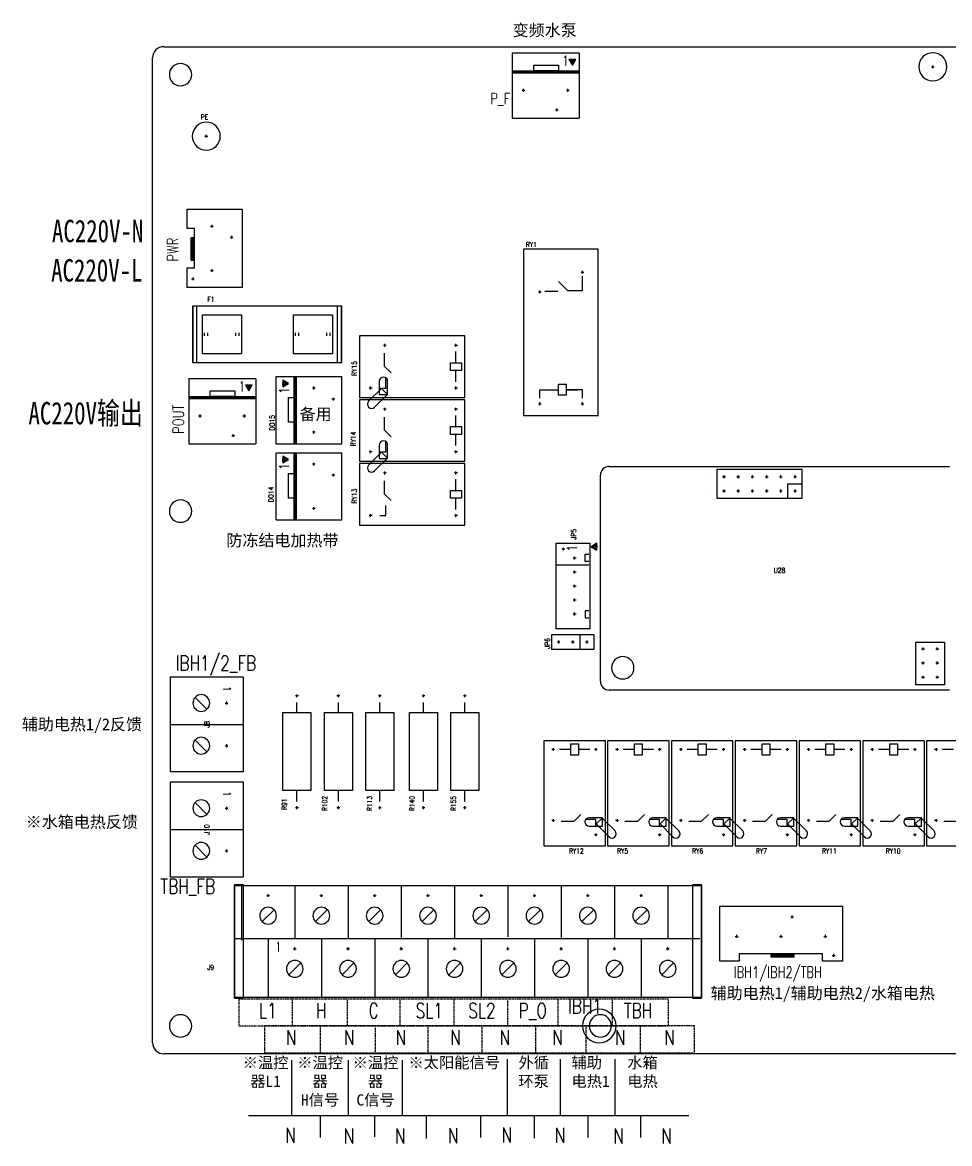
# Model space of a CAD drawing. Extents: x 2314 to 21015, y 153 to 5929.
# Drawn here: x 13371 to 17591, y 380 to 5484 of the extents above; entities that cross this region are included whole.
import ezdxf
from ezdxf.enums import TextEntityAlignment as Align

# ---------------------------------------------------------------- set-up
doc = ezdxf.new("R2010")
doc.units = 0
doc.header["$MEASUREMENT"] = 0
doc.linetypes.add('PADS_DASH_600000', pattern=[4, 2, -2])
doc.layers.get('0').update_dxf_attribs({"linetype": 'CONTINUOUS'})
for name, color, linetype in [('2D_LINE_26', 2, 'CONTINUOUS'), ('BOARD_CUTOUT_00', 6, 'CONTINUOUS'), ('BOARD_OUTLINE_00', 6, 'CONTINUOUS'), ('DRIL_SYMBOL', 6, 'CONTINUOUS'), ('PART_NAME_26', 2, 'CONTINUOUS'), ('PART_TOP_2DLINE_00', 254, 'CONTINUOUS'), ('PART_TOP_2DLINE_26', 2, 'CONTINUOUS'), ('PART_TOP_COPPER_26', 2, 'CONTINUOUS'), ('PART_TOP_TEXT_26', 2, 'CONTINUOUS'), ('TAG_00', 6, 'CONTINUOUS'), ('TAG_01', 6, 'CONTINUOUS'), ('TEXT_26', 2, 'CONTINUOUS')]:
    doc.layers.add(name, color=color, linetype=linetype)
doc.styles.add('W0$254', font='simplex', dxfattribs={"width": 0.75})
doc.styles.add('宋体', font='simsun.ttc')

msp = doc.modelspace()

# ---------------------------------------------------------------- linework, layer by layer
at = {"color": 0}
for p, q in [((14198.4, 4070.7), (14198.4, 4058)), ((14215, 4058), (14215, 4070.7)), ((14341.1, 4070.7), (14341.1, 4058)), ((14357.7, 4058), (14357.7, 4070.7)), ((14612.6, 4070.7), (14612.6, 4058)), ((14629.2, 4058), (14629.2, 4070.7)), ((14755.3, 4070.7), (14755.3, 4058)), ((14771.8, 4058), (14771.8, 4070.7)), ((16499.9, 3415.8), (16499.9, 3415.8)), ((16499.9, 3415.8), (16499.9, 3415.8)), ((16499.9, 3351.1), (16499.9, 3351.1)), ((16499.9, 3351.1), (16499.9, 3351.1))]:
    msp.add_line(p, q, dxfattribs=at)
at = {"lineweight": 30}
for p, q in [((14596.1, 759.1), (14596.1, 508.6)), ((14400.1, 508.6), (16404.7, 508.6)), ((14726.7, 508.6), (14726.7, 407.9))]:
    msp.add_line(p, q, dxfattribs=at)
for p, q in [((14854.1, 759.1), (14854.1, 507.8)), ((15099.2, 759.1), (15099.2, 508.6)), ((15577.1, 764.8), (15577.1, 508.6)), ((15818.7, 764.8), (15818.7, 508.6)), ((16066.9, 764.8), (16066.9, 508.6)), ((14973.8, 508.6), (14973.8, 410.1)), ((15208.7, 508.6), (15208.7, 403.8)), ((15455.9, 508.6), (15455.9, 407.2)), ((15701, 508.6), (15701, 405.1)), ((15944, 508.6), (15944, 407.2)), ((16184.3, 508.6), (16184.3, 407.7))]:
    msp.add_line(p, q)
at = {"layer": '2D_LINE_26', "color": 0, "linetype": 'PADS_DASH_600000'}
for p, q in [((14355.9, 1038), (14355.9, 915.7)), ((16312.4, 1038), (14355.9, 1038)), ((14600.5, 915.7), (14600.5, 1045.6)), ((14850.1, 915.7), (14850.1, 1038)), ((15089.6, 1038), (15089.6, 915.7)), ((15334.2, 1038), (15334.2, 915.7)), ((15578.7, 1032.9), (15578.7, 920.8)), ((15808, 1038), (15808, 915.7)), ((16057.6, 915.7), (16057.6, 1045.6)), ((16312.4, 915.7), (16312.4, 1038)), ((14355.9, 915.7), (16312.4, 915.7)), ((14473.1, 915.7), (14473.1, 793.4)), ((16429.6, 915.7), (14473.1, 915.7)), ((14727.9, 790.9), (14727.9, 915.7)), ((14977.5, 793.4), (14977.5, 910.6)), ((15217, 910.6), (15217, 793.4)), ((15461.5, 910.6), (15461.5, 790.9)), ((15706.1, 915.7), (15706.1, 793.4)), ((15935.4, 910.6), (15935.4, 796)), ((16185, 790.9), (16185, 915.7)), ((16429.6, 793.4), (16429.6, 915.7)), ((14473.1, 793.4), (16429.6, 793.4))]:
    msp.add_line(p, q, dxfattribs=at)
at = {"layer": '2D_LINE_26', "color": 0}
for start, end in [(0, 180), (180, 0)]:
    msp.add_arc((15996.5, 915.7), 76.4, start, end, dxfattribs=at)
at = {"layer": 'BOARD_CUTOUT_00', "color": 0}
for centre, start, end in [((14091, 5246.4), 0, 180), ((14091, 5246.4), 180, 0), ((14091, 3259.4), 0, 180), ((14091, 3259.4), 180, 0), ((14091, 915.7), 0, 180), ((16001.6, 915.7), 0, 180), ((14091, 915.7), 180, 0), ((16001.6, 915.7), 180, 0)]:
    msp.add_arc(centre, 50.9, start, end, dxfattribs=at)
at = {"layer": 'BOARD_OUTLINE_00', "color": 0}
for p, q in [((14014.6, 5373.7), (20281.3, 5373.7)), ((13963.6, 839.3), (13963.6, 5322.8)), ((20281.3, 788.4), (14014.6, 788.4))]:
    msp.add_line(p, q, dxfattribs=at)
for centre, start, end in [((14014.6, 5322.8), 90, 180), ((14014.6, 839.3), 180, 270)]:
    msp.add_arc(centre, 50.9, start, end, dxfattribs=at)
at = {"layer": 'DRIL_SYMBOL', "color": 0}
for p, q in [((17508.3, 5282), (17521.2, 5282)), ((17514.8, 5275.6), (17514.8, 5288.5)), ((15645.6, 5175), (15658.6, 5175)), ((15652.1, 5168.6), (15652.1, 5181.5)), ((15847.4, 5175), (15860.3, 5175)), ((15853.8, 5168.6), (15853.8, 5181.5)), ((15796.9, 5085.9), (15809.9, 5085.9)), ((15803.4, 5079.4), (15803.4, 5092.4)), ((14201.7, 4966.2), (14214.7, 4966.2)), ((14208.2, 4959.7), (14208.2, 4972.6)), ((14227.2, 4556.5), (14240.1, 4556.5)), ((14233.7, 4563), (14233.7, 4550.1)), ((14316.4, 4506.1), (14329.3, 4506.1)), ((14322.8, 4512.6), (14322.8, 4499.6)), ((14227.2, 4354.8), (14240.1, 4354.8)), ((14233.7, 4361.2), (14233.7, 4348.3)), ((15913.6, 4347.1), (15926.5, 4347.1)), ((15920.1, 4340.7), (15920.1, 4353.6)), ((14140.6, 4316.6), (14153.5, 4316.6)), ((14147.1, 4323), (14147.1, 4310.1)), ((15720, 4258), (15732.9, 4258)), ((15726.5, 4251.5), (15726.5, 4264.4)), ((15027.3, 4013.9), (15014.4, 4013.9)), ((15020.8, 4007.5), (15020.8, 4020.4)), ((15350.8, 4013.9), (15337.9, 4013.9)), ((15344.4, 4007.5), (15344.4, 4020.4)), ((14703.8, 3819.8), (14690.8, 3819.8)), ((14697.3, 3813.3), (14697.3, 3826.3)), ((14962.6, 3819.8), (14949.7, 3819.8)), ((14956.1, 3813.3), (14956.1, 3826.3)), ((15350.8, 3819.8), (15337.9, 3819.8)), ((15344.4, 3813.3), (15344.4, 3826.3)), ((14792.9, 3769.4), (14780, 3769.4)), ((14786.5, 3762.9), (14786.5, 3775.8)), ((15020.8, 3717), (15020.8, 3730)), ((15344.4, 3717), (15344.4, 3730)), ((15720, 3748.5), (15732.9, 3748.5)), ((15726.5, 3742), (15726.5, 3755)), ((15913.6, 3748.5), (15926.5, 3748.5)), ((15920.1, 3742), (15920.1, 3755)), ((14173.2, 3692.4), (14186.1, 3692.4)), ((14179.7, 3686), (14179.7, 3698.9)), ((14374.9, 3692.4), (14387.9, 3692.4)), ((14381.4, 3686), (14381.4, 3698.9)), ((15027.3, 3723.5), (15014.4, 3723.5)), ((15350.8, 3723.5), (15337.9, 3723.5)), ((14697.3, 3611.6), (14697.3, 3624.5)), ((14324.5, 3603.3), (14337.5, 3603.3)), ((14331, 3596.8), (14331, 3609.7)), ((14703.8, 3618.1), (14690.8, 3618.1)), ((14962.6, 3529.4), (14949.7, 3529.4)), ((14956.1, 3522.9), (14956.1, 3535.9)), ((15350.8, 3529.4), (15337.9, 3529.4)), ((15344.4, 3522.9), (15344.4, 3535.9)), ((14703.8, 3473.4), (14690.8, 3473.4)), ((14697.3, 3466.9), (14697.3, 3479.8)), ((14792.9, 3422.9), (14780, 3422.9)), ((14786.5, 3416.4), (14786.5, 3429.4)), ((15027.3, 3433.1), (15014.4, 3433.1)), ((15020.8, 3426.6), (15020.8, 3439.6)), ((15350.8, 3433.1), (15337.9, 3433.1)), ((15344.4, 3426.6), (15344.4, 3439.6)), ((16564.6, 3409.3), (16564.6, 3422.3)), ((16629.3, 3409.3), (16629.3, 3422.3)), ((16694, 3409.3), (16694, 3422.3)), ((16758.7, 3409.3), (16758.7, 3422.3)), ((16823.4, 3409.3), (16823.4, 3422.3)), ((16888.1, 3409.3), (16888.1, 3422.3)), ((16558.1, 3415.8), (16571, 3415.8)), ((16622.8, 3415.8), (16635.8, 3415.8)), ((16687.5, 3415.8), (16700.5, 3415.8)), ((16752.2, 3415.8), (16765.2, 3415.8)), ((16816.9, 3415.8), (16829.9, 3415.8)), ((16881.6, 3415.8), (16894.6, 3415.8)), ((16558.1, 3351.1), (16571, 3351.1)), ((16564.6, 3344.6), (16564.6, 3357.5)), ((16622.8, 3351.1), (16635.8, 3351.1)), ((16629.3, 3344.6), (16629.3, 3357.5)), ((16687.5, 3351.1), (16700.5, 3351.1)), ((16694, 3344.6), (16694, 3357.5)), ((16752.2, 3351.1), (16765.2, 3351.1)), ((16758.7, 3344.6), (16758.7, 3357.5)), ((16816.9, 3351.1), (16829.9, 3351.1)), ((16823.4, 3344.6), (16823.4, 3357.5)), ((16881.6, 3351.1), (16894.6, 3351.1)), ((16888.1, 3344.6), (16888.1, 3357.5)), ((14703.8, 3271.6), (14690.8, 3271.6)), ((14697.3, 3265.1), (14697.3, 3278.1)), ((14962.6, 3239), (14949.7, 3239)), ((14956.1, 3232.5), (14956.1, 3245.5)), ((15350.8, 3239), (15337.9, 3239)), ((15344.4, 3232.5), (15344.4, 3245.5)), ((15839.9, 3086.1), (15827, 3086.1)), ((15833.5, 3079.7), (15833.5, 3092.6)), ((15890.9, 3045.4), (15877.9, 3045.4)), ((15884.4, 3038.9), (15884.4, 3051.9)), ((15890.9, 2981.7), (15877.9, 2981.7)), ((15884.4, 2975.2), (15884.4, 2988.2)), ((15890.9, 2918), (15877.9, 2918)), ((15884.4, 2911.5), (15884.4, 2924.5)), ((15884.4, 2847.9), (15884.4, 2860.8)), ((15890.9, 2854.3), (15877.9, 2854.3)), ((15890.9, 2790.6), (15877.9, 2790.6)), ((15884.4, 2784.2), (15884.4, 2797.1)), ((15817.5, 2663.3), (15804.6, 2663.3)), ((15811, 2669.7), (15811, 2656.8)), ((15882.2, 2663.3), (15869.3, 2663.3)), ((15875.7, 2669.7), (15875.7, 2656.8)), ((15946.9, 2663.3), (15934, 2663.3)), ((15940.5, 2669.7), (15940.5, 2656.8)), ((17464, 2632.7), (17476.9, 2632.7)), ((17470.4, 2626.2), (17470.4, 2639.2)), ((17528.7, 2632.7), (17541.6, 2632.7)), ((17535.2, 2626.2), (17535.2, 2639.2)), ((17464, 2568), (17476.9, 2568)), ((17470.4, 2561.5), (17470.4, 2574.5)), ((17528.7, 2568), (17541.6, 2568)), ((17535.2, 2561.5), (17535.2, 2574.5)), ((17464, 2503.3), (17476.9, 2503.3)), ((17470.4, 2496.8), (17470.4, 2509.8)), ((17528.7, 2503.3), (17541.6, 2503.3)), ((17535.2, 2496.8), (17535.2, 2509.8)), ((14627.3, 2418.7), (14614.4, 2418.7)), ((14620.9, 2412.2), (14620.9, 2425.2)), ((14815.9, 2418.7), (14802.9, 2418.7)), ((14809.4, 2412.2), (14809.4, 2425.2)), ((15004.4, 2418.7), (14991.4, 2418.7)), ((14997.9, 2412.2), (14997.9, 2425.2)), ((15203.1, 2418.7), (15190.1, 2418.7)), ((15196.6, 2412.2), (15196.6, 2425.2)), ((15391.6, 2418.7), (15378.6, 2418.7)), ((15385.1, 2412.2), (15385.1, 2425.2)), ((14293.4, 2385.6), (14306.4, 2385.6)), ((14299.9, 2392.1), (14299.9, 2379.1)), ((14299.9, 2198), (14299.9, 2185)), ((14293.4, 2191.5), (14306.4, 2191.5)), ((15793.6, 2174.2), (15780.6, 2174.2)), ((15787.1, 2180.6), (15787.1, 2167.7)), ((15987.7, 2174.2), (15974.7, 2174.2)), ((15981.2, 2180.6), (15981.2, 2167.7)), ((16084, 2174.2), (16071, 2174.2)), ((16077.5, 2180.6), (16077.5, 2167.7)), ((16278.1, 2174.2), (16265.1, 2174.2)), ((16271.6, 2180.6), (16271.6, 2167.7)), ((16374.4, 2174.2), (16361.4, 2174.2)), ((16367.9, 2180.6), (16367.9, 2167.7)), ((16568.5, 2174.2), (16555.6, 2174.2)), ((16562, 2180.6), (16562, 2167.7)), ((16664.8, 2174.2), (16651.9, 2174.2)), ((16658.3, 2180.6), (16658.3, 2167.7)), ((16858.9, 2174.2), (16846, 2174.2)), ((16852.4, 2180.6), (16852.4, 2167.7)), ((16955.2, 2174.2), (16942.3, 2174.2)), ((16948.7, 2180.6), (16948.7, 2167.7)), ((17149.3, 2174.2), (17136.4, 2174.2)), ((17142.8, 2180.6), (17142.8, 2167.7)), ((17245.6, 2174.2), (17232.7, 2174.2)), ((17239.1, 2180.6), (17239.1, 2167.7)), ((17439.7, 2174.2), (17426.8, 2174.2)), ((17433.3, 2180.6), (17433.3, 2167.7)), ((17536, 2174.2), (17523.1, 2174.2)), ((17529.5, 2180.6), (17529.5, 2167.7)), ((14293.4, 1906.7), (14306.4, 1906.7)), ((14299.9, 1913.2), (14299.9, 1900.2)), ((14627.3, 1909.2), (14614.4, 1909.2)), ((14620.9, 1902.8), (14620.9, 1915.7)), ((14815.9, 1909.2), (14802.9, 1909.2)), ((14809.4, 1902.8), (14809.4, 1915.7)), ((15004.4, 1909.2), (14991.4, 1909.2)), ((14997.9, 1902.8), (14997.9, 1915.7)), ((15203.1, 1909.2), (15190.1, 1909.2)), ((15196.6, 1902.8), (15196.6, 1915.7)), ((15391.6, 1909.2), (15378.6, 1909.2)), ((15385.1, 1902.8), (15385.1, 1915.7)), ((15793.6, 1850.6), (15780.6, 1850.6)), ((15787.1, 1857.1), (15787.1, 1844.2)), ((16084, 1850.6), (16071, 1850.6)), ((16077.5, 1857.1), (16077.5, 1844.2)), ((16374.4, 1850.6), (16361.4, 1850.6)), ((16367.9, 1857.1), (16367.9, 1844.2)), ((16664.8, 1850.6), (16651.9, 1850.6)), ((16658.3, 1857.1), (16658.3, 1844.2)), ((16955.2, 1850.6), (16942.3, 1850.6)), ((16948.7, 1857.1), (16948.7, 1844.2)), ((17245.6, 1850.6), (17232.7, 1850.6)), ((17239.1, 1857.1), (17239.1, 1844.2)), ((17536, 1850.6), (17523.1, 1850.6)), ((17529.5, 1857.1), (17529.5, 1844.2)), ((15981.2, 1792.4), (15981.2, 1779.5)), ((16271.6, 1792.4), (16271.6, 1779.5)), ((16562, 1792.4), (16562, 1779.5)), ((16852.4, 1792.4), (16852.4, 1779.5)), ((17142.8, 1792.4), (17142.8, 1779.5)), ((17433.3, 1792.4), (17433.3, 1779.5)), ((15987.7, 1785.9), (15974.7, 1785.9)), ((16278.1, 1785.9), (16265.1, 1785.9)), ((16568.5, 1785.9), (16555.6, 1785.9)), ((16858.9, 1785.9), (16846, 1785.9)), ((17149.3, 1785.9), (17136.4, 1785.9)), ((17439.7, 1785.9), (17426.8, 1785.9)), ((14293.4, 1712.6), (14306.4, 1712.6)), ((14299.9, 1719), (14299.9, 1706.1)), ((14483, 1509.3), (14495.9, 1509.3)), ((14489.4, 1502.8), (14489.4, 1515.7)), ((14725.5, 1509.3), (14738.4, 1509.3)), ((14731.9, 1502.8), (14731.9, 1515.7)), ((14968, 1509.3), (14980.9, 1509.3)), ((14974.5, 1502.8), (14974.5, 1515.7)), ((15210.5, 1509.3), (15223.5, 1509.3)), ((15217, 1502.8), (15217, 1515.7)), ((15453, 1509.3), (15466, 1509.3)), ((15459.5, 1502.8), (15459.5, 1515.7)), ((15695.5, 1509.3), (15708.5, 1509.3)), ((15702, 1502.8), (15702, 1515.7)), ((15938.1, 1509.3), (15951, 1509.3)), ((15944.5, 1502.8), (15944.5, 1515.7)), ((16180.6, 1509.3), (16193.5, 1509.3)), ((16187, 1502.8), (16187, 1515.7)), ((16867.9, 1412.5), (16880.8, 1412.5)), ((16874.3, 1406), (16874.3, 1418.9)), ((16622.1, 1316.8), (16622.1, 1329.8)), ((16823.9, 1316.8), (16823.9, 1329.8)), ((17025.7, 1316.8), (17025.7, 1329.8)), ((16615.7, 1323.3), (16628.6, 1323.3)), ((16817.4, 1323.3), (16830.4, 1323.3)), ((17019.2, 1323.3), (17032.1, 1323.3)), ((14604.2, 1267.3), (14617.2, 1267.3)), ((14610.7, 1260.8), (14610.7, 1273.7)), ((14846.7, 1267.3), (14859.7, 1267.3)), ((14853.2, 1260.8), (14853.2, 1273.7)), ((15089.3, 1267.3), (15102.2, 1267.3)), ((15095.7, 1260.8), (15095.7, 1273.7)), ((15331.8, 1267.3), (15344.7, 1267.3)), ((15338.2, 1260.8), (15338.2, 1273.7)), ((15574.3, 1267.3), (15587.2, 1267.3)), ((15580.8, 1260.8), (15580.8, 1273.7)), ((15816.8, 1267.3), (15829.7, 1267.3)), ((15823.3, 1260.8), (15823.3, 1273.7)), ((16059.3, 1267.3), (16072.3, 1267.3)), ((16065.8, 1260.8), (16065.8, 1273.7)), ((16301.8, 1267.3), (16314.8, 1267.3)), ((16308.3, 1260.8), (16308.3, 1273.7)), ((17057.4, 1236.7), (17070.3, 1236.7)), ((17063.9, 1230.2), (17063.9, 1243.2))]:
    msp.add_line(p, q, dxfattribs=at)
at = {"layer": 'PART_TOP_2DLINE_00', "color": 0}
for p, q in [((14995.4, 3850.4), (14995.4, 3789.7)), ((15033.6, 3789.7), (15033.6, 3850.4)), ((15005.3, 3818), (14946.7, 3759.5)), ((14973.7, 3732.4), (15032.3, 3791)), ((14995.4, 3789.7), (15033.6, 3789.7)), ((15032.3, 3791), (15005.3, 3818)), ((15005.3, 3527.6), (14946.7, 3469)), ((14995.4, 3560), (14995.4, 3499.3)), ((15032.3, 3500.6), (15005.3, 3527.6)), ((15033.6, 3499.3), (15033.6, 3560)), ((14973.7, 3442), (15032.3, 3500.6)), ((14995.4, 3499.3), (15033.6, 3499.3)), ((16011.3, 1863.4), (15950.6, 1863.4)), ((16010, 1862.1), (15983, 1835.1)), ((16068.6, 1803.5), (16010, 1862.1)), ((16011.3, 1825.2), (16011.3, 1863.4)), ((16301.7, 1863.4), (16241.1, 1863.4)), ((16300.4, 1862.1), (16273.4, 1835.1)), ((16359, 1803.5), (16300.4, 1862.1)), ((16301.7, 1825.2), (16301.7, 1863.4)), ((16592.1, 1863.4), (16531.5, 1863.4)), ((16590.8, 1862.1), (16563.8, 1835.1)), ((16649.4, 1803.5), (16590.8, 1862.1)), ((16592.1, 1825.2), (16592.1, 1863.4)), ((16882.5, 1863.4), (16821.9, 1863.4)), ((16881.2, 1862.1), (16854.2, 1835.1)), ((16939.8, 1803.5), (16881.2, 1862.1)), ((16882.5, 1825.2), (16882.5, 1863.4)), ((17172.9, 1863.4), (17112.3, 1863.4)), ((17171.6, 1862.1), (17144.6, 1835.1)), ((17230.2, 1803.5), (17171.6, 1862.1)), ((17172.9, 1825.2), (17172.9, 1863.4)), ((17463.3, 1863.4), (17402.7, 1863.4)), ((17462, 1862.1), (17435, 1835.1)), ((17520.6, 1803.5), (17462, 1862.1)), ((17463.3, 1825.2), (17463.3, 1863.4)), ((15950.6, 1825.2), (16011.3, 1825.2)), ((15983, 1835.1), (16041.6, 1776.5)), ((16241.1, 1825.2), (16301.7, 1825.2)), ((16273.4, 1835.1), (16332, 1776.5)), ((16531.5, 1825.2), (16592.1, 1825.2)), ((16563.8, 1835.1), (16622.4, 1776.5)), ((16821.9, 1825.2), (16882.5, 1825.2)), ((16854.2, 1835.1), (16912.8, 1776.5)), ((17112.3, 1825.2), (17172.9, 1825.2)), ((17144.6, 1835.1), (17203.2, 1776.5)), ((17402.7, 1825.2), (17463.3, 1825.2)), ((17435, 1835.1), (17493.6, 1776.5))]:
    msp.add_line(p, q, dxfattribs=at)
for centre, radius, start, end in [((15014.5, 3850.4), 19.1, 0, 180), ((14960.5, 3746.3), 19.1, 136.4, 313.6), ((15014.5, 3560), 19.1, 0, 180), ((14960.5, 3455.9), 19.1, 136.4, 313.6), ((16103.5, 2546.1), 50.9, 0, 180), ((16103.5, 2546.1), 50.9, 180, 0), ((15950.6, 1844.3), 19.1, 90, 270), ((16241.1, 1844.3), 19.1, 90, 270), ((16531.5, 1844.3), 19.1, 90, 270), ((16821.9, 1844.3), 19.1, 90, 270), ((17112.3, 1844.3), 19.1, 90, 270), ((17402.7, 1844.3), 19.1, 90, 270), ((16054.7, 1790.3), 19.1, 226.4, 43.6), ((16345.2, 1790.3), 19.1, 226.4, 43.6), ((16635.6, 1790.3), 19.1, 226.4, 43.6), ((16926, 1790.3), 19.1, 226.4, 43.6), ((17216.4, 1790.3), 19.1, 226.4, 43.6), ((17506.8, 1790.3), 19.1, 226.4, 43.6)]:
    msp.add_arc(centre, radius, start, end, dxfattribs=at)
at = {"layer": 'PART_TOP_2DLINE_26', "color": 0}
for p, q in [((15600.3, 5345.7), (15904.3, 5345.7)), ((15600.3, 5345.7), (15600.3, 5340.6)), ((15600.3, 5340.6), (15600.3, 5303.6)), ((15889.5, 5315.6), (15858.9, 5315.6)), ((15858.9, 5315.6), (15874.2, 5289.7)), ((15874.2, 5315.6), (15864.5, 5315.6)), ((15864.5, 5315.6), (15867.7, 5309.1)), ((15867.7, 5309.1), (15867.7, 5315.6)), ((15867.7, 5315.6), (15871, 5315.6)), ((15874.2, 5315.6), (15867.7, 5309.1)), ((15867.7, 5309.1), (15871, 5305.9)), ((15871, 5305.9), (15867.7, 5309.1)), ((15867.7, 5309.1), (15874.2, 5299.4)), ((15871, 5315.6), (15877.5, 5315.6)), ((15871, 5305.9), (15871, 5315.6)), ((15871, 5315.6), (15874.2, 5315.6)), ((15877.5, 5315.6), (15871, 5305.9)), ((15877.5, 5315.6), (15874.2, 5315.6)), ((15874.2, 5299.4), (15883.9, 5315.6)), ((15874.2, 5289.7), (15889.5, 5315.6)), ((15883.9, 5315.6), (15877.5, 5315.6)), ((15904.3, 5345.7), (15905.6, 5344.5)), ((15905.6, 5344.5), (15905.6, 5339.4)), ((15905.6, 5339.4), (15905.6, 5302.4)), ((15600.3, 5303.6), (15600.3, 5252.7)), ((15600.3, 5264.2), (15905.6, 5264.2)), ((15600.3, 5259.1), (15905.6, 5259.1)), ((15874.2, 5289.7), (15874.2, 5299.4)), ((15905.6, 5302.4), (15905.6, 5252.7)), ((15600.3, 5254), (15905.6, 5254)), ((15600.3, 5252.7), (15600.3, 5058.6)), ((15905.6, 5252.7), (15905.6, 5058.6)), ((15600.3, 5058.6), (15600.3, 5047.7)), ((15905.6, 5058.6), (15905.6, 5048.9)), ((15600.3, 5047.7), (15904.3, 5047.7)), ((15905.6, 5048.9), (15904.3, 5047.7)), ((14121.6, 4545.8), (14121.6, 4634)), ((14121.6, 4634), (14371.2, 4634)), ((14371.2, 4634), (14371.2, 4277.3)), ((14154.7, 4545.8), (14121.6, 4545.8)), ((14154.7, 4367.5), (14154.7, 4545.8)), ((14139.4, 4400.6), (14139.4, 4505.1)), ((14139.4, 4505.1), (14152.1, 4505.1)), ((14142, 4505.1), (14142, 4400.6)), ((14147.1, 4505.1), (14147.1, 4400.6)), ((14152.1, 4505.1), (14152.1, 4400.6)), ((15991.4, 4451.6), (15652.6, 4451.6)), ((15652.6, 4451.6), (15652.6, 3695)), ((15991.4, 3695), (15991.4, 4451.6)), ((14152.1, 4400.6), (14139.4, 4400.6)), ((14121.6, 4277.3), (14121.6, 4367.5)), ((14121.6, 4367.5), (14154.7, 4367.5)), ((15853.8, 4261.8), (15810.5, 4305.1)), ((15918.8, 4329.3), (15918.8, 4261.8)), ((14371.2, 4277.3), (14121.6, 4277.3)), ((15749.4, 4260.5), (15808, 4260.5)), ((15918.8, 4261.8), (15853.8, 4261.8)), ((14146.3, 3935), (14146.3, 4193.8)), ((14146.3, 4193.8), (14823.9, 4193.8)), ((14161.6, 4193.8), (14161.8, 4193.6)), ((14161.8, 4193.6), (14161.9, 4193.8)), ((14823.9, 4193.8), (14823.9, 3935)), ((14190.4, 4153.5), (14368.7, 4153.5)), ((14190.4, 3975.2), (14190.4, 4153.5)), ((14368.7, 4153.5), (14368.7, 3975.2)), ((14604.3, 4153.5), (14782.6, 4153.5)), ((14604.3, 3975.2), (14604.3, 4153.5)), ((14782.6, 4153.5), (14782.6, 3975.2)), ((15384.1, 4056.7), (14905.2, 4056.7)), ((14905.2, 4056.7), (14905.2, 3776.5)), ((15384.1, 3776.5), (15384.1, 4056.7)), ((15344.4, 3934.4), (15344.4, 3985.4)), ((14823.9, 3935), (14146.3, 3935)), ((14368.7, 3975.2), (14190.4, 3975.2)), ((14782.6, 3975.2), (14604.3, 3975.2)), ((15018.3, 3977.7), (15018.3, 3919.2)), ((15318.9, 3898.8), (15318.9, 3934.4)), ((15318.9, 3934.4), (15369.8, 3934.4)), ((15369.8, 3934.4), (15369.8, 3898.8)), ((15018.3, 3919.2), (15048.8, 3888.6)), ((15369.8, 3898.8), (15318.9, 3898.8)), ((15344.4, 3847.8), (15344.4, 3898.8)), ((14127.9, 3863.1), (14431.9, 3863.1)), ((14127.9, 3863.1), (14127.9, 3858)), ((14127.9, 3858), (14127.9, 3821)), ((14417.1, 3833), (14386.5, 3833)), ((14386.5, 3833), (14401.8, 3807.1)), ((14401.8, 3833), (14392.1, 3833)), ((14392.1, 3833), (14395.3, 3826.5)), ((14395.3, 3826.5), (14395.3, 3833)), ((14395.3, 3833), (14398.6, 3833)), ((14401.8, 3833), (14395.3, 3826.5)), ((14398.6, 3833), (14405, 3833)), ((14398.6, 3823.2), (14398.6, 3833)), ((14398.6, 3833), (14401.8, 3833)), ((14405, 3833), (14398.6, 3823.2)), ((14405, 3833), (14401.8, 3833)), ((14401.8, 3816.8), (14411.5, 3833)), ((14401.8, 3807.1), (14417.1, 3833)), ((14411.5, 3833), (14405, 3833)), ((14431.9, 3863.1), (14433.1, 3861.8)), ((14433.1, 3861.8), (14433.1, 3856.7)), ((14433.1, 3856.7), (14433.1, 3819.8)), ((14526.6, 3870.2), (14527.9, 3871.5)), ((14526.6, 3566.3), (14526.6, 3870.2)), ((14527.9, 3871.5), (14533, 3871.5)), ((14533, 3871.5), (14570, 3871.5)), ((14582.7, 3840.2), (14556.8, 3855.5)), ((14556.8, 3855.5), (14556.8, 3824.9)), ((14573, 3840.2), (14556.8, 3849.9)), ((14556.8, 3849.9), (14556.8, 3843.4)), ((14556.8, 3837), (14556.8, 3843.4)), ((14556.8, 3843.4), (14556.8, 3840.2)), ((14556.8, 3843.4), (14566.5, 3837)), ((14556.8, 3840.2), (14563.3, 3833.7)), ((14556.8, 3837), (14556.8, 3840.2)), ((14556.8, 3840.2), (14556.8, 3830.5)), ((14556.8, 3824.9), (14582.7, 3840.2)), ((14556.8, 3833.7), (14556.8, 3837)), ((14566.5, 3837), (14556.8, 3837)), ((14563.3, 3833.7), (14556.8, 3833.7)), ((14556.8, 3830.5), (14563.3, 3833.7)), ((14563.3, 3833.7), (14573, 3840.2)), ((14563.3, 3833.7), (14566.5, 3837)), ((14566.5, 3837), (14563.3, 3833.7)), ((14570, 3871.5), (14619.7, 3871.5)), ((14582.7, 3840.2), (14573, 3840.2)), ((14608.1, 3566.3), (14608.1, 3871.5)), ((14613.2, 3566.3), (14613.2, 3871.5)), ((14618.3, 3566.3), (14618.3, 3871.5)), ((14619.7, 3871.5), (14813.8, 3871.5)), ((14813.8, 3871.5), (14823.4, 3871.5)), ((14823.4, 3871.5), (14824.7, 3870.2)), ((14824.7, 3566.3), (14824.7, 3870.2)), ((15025.9, 3819.8), (15025.9, 3865.7)), ((15810.5, 3837.6), (15846.2, 3837.6)), ((15810.5, 3786.7), (15810.5, 3837.6)), ((15846.2, 3837.6), (15846.2, 3786.7)), ((14127.9, 3821), (14127.9, 3770.1)), ((14127.9, 3781.6), (14433.1, 3781.6)), ((14395.3, 3826.5), (14398.6, 3823.2)), ((14398.6, 3823.2), (14395.3, 3826.5)), ((14395.3, 3826.5), (14401.8, 3816.8)), ((14401.8, 3807.1), (14401.8, 3816.8)), ((14433.1, 3819.8), (14433.1, 3770.1)), ((14997.9, 3819.8), (15025.9, 3819.8)), ((15726.5, 3774), (15726.5, 3812.2)), ((15726.5, 3812.2), (15808, 3812.2)), ((15846.2, 3786.7), (15810.5, 3786.7)), ((15846.2, 3812.2), (15897.1, 3812.2)), ((15920.1, 3812.2), (15851.3, 3812.2)), ((15920.1, 3774), (15920.1, 3812.2)), ((14127.9, 3776.5), (14433.1, 3776.5)), ((14127.9, 3771.4), (14433.1, 3771.4)), ((14127.9, 3770.1), (14127.9, 3576)), ((14433.1, 3770.1), (14433.1, 3576)), ((14905.2, 3776.5), (15384.1, 3776.5)), ((15384.1, 3766.3), (14905.2, 3766.3)), ((14905.2, 3766.3), (14905.2, 3486.1)), ((15384.1, 3486.1), (15384.1, 3766.3)), ((15018.3, 3687.3), (15018.3, 3628.8)), ((15344.4, 3644), (15344.4, 3695)), ((15652.6, 3695), (15991.4, 3695)), ((15018.3, 3628.8), (15048.8, 3598.2)), ((15318.9, 3608.4), (15318.9, 3644)), ((15318.9, 3644), (15369.8, 3644)), ((15369.8, 3644), (15369.8, 3608.4)), ((14127.9, 3576), (14127.9, 3565.1)), ((14433.1, 3576), (14433.1, 3566.3)), ((15025.9, 3529.4), (15025.9, 3575.3)), ((15369.8, 3608.4), (15318.9, 3608.4)), ((15344.4, 3557.4), (15344.4, 3608.4)), ((14127.9, 3565.1), (14431.9, 3565.1)), ((14433.1, 3566.3), (14431.9, 3565.1)), ((14526.6, 3566.3), (14531.7, 3566.3)), ((14526.6, 3523.8), (14527.9, 3525.1)), ((14526.6, 3219.8), (14526.6, 3523.8)), ((14527.9, 3525.1), (14533, 3525.1)), ((14531.7, 3566.3), (14568.7, 3566.3)), ((14533, 3525.1), (14570, 3525.1)), ((14568.7, 3566.3), (14619.7, 3566.3)), ((14570, 3525.1), (14619.7, 3525.1)), ((14608.1, 3219.8), (14608.1, 3525.1)), ((14613.2, 3219.8), (14613.2, 3525.1)), ((14618.3, 3219.8), (14618.3, 3525.1)), ((14619.7, 3566.3), (14813.8, 3566.3)), ((14619.7, 3525.1), (14813.8, 3525.1)), ((14813.8, 3566.3), (14824.7, 3566.3)), ((14813.8, 3525.1), (14823.4, 3525.1)), ((14823.4, 3525.1), (14824.7, 3523.8)), ((14824.7, 3219.8), (14824.7, 3523.8)), ((14997.9, 3529.4), (15025.9, 3529.4)), ((14582.7, 3493.7), (14556.8, 3509)), ((14556.8, 3509), (14556.8, 3478.5)), ((14573, 3493.7), (14556.8, 3503.4)), ((14556.8, 3503.4), (14556.8, 3497)), ((14556.8, 3490.5), (14556.8, 3497)), ((14556.8, 3497), (14556.8, 3493.7)), ((14556.8, 3497), (14566.5, 3490.5)), ((14556.8, 3493.7), (14563.3, 3487.3)), ((14556.8, 3490.5), (14556.8, 3493.7)), ((14556.8, 3493.7), (14556.8, 3484)), ((14556.8, 3478.5), (14582.7, 3493.7)), ((14556.8, 3487.3), (14556.8, 3490.5)), ((14566.5, 3490.5), (14556.8, 3490.5)), ((14563.3, 3487.3), (14556.8, 3487.3)), ((14556.8, 3484), (14563.3, 3487.3)), ((14563.3, 3487.3), (14573, 3493.7)), ((14563.3, 3487.3), (14566.5, 3490.5)), ((14566.5, 3490.5), (14563.3, 3487.3)), ((14582.7, 3493.7), (14573, 3493.7)), ((14905.2, 3486.1), (15384.1, 3486.1)), ((15384.1, 3475.9), (14905.2, 3475.9)), ((14905.2, 3475.9), (14905.2, 3195.7)), ((15384.1, 3195.7), (15384.1, 3475.9)), ((16001.6, 2485), (16001.6, 3422.3)), ((16042.4, 3463.2), (17591.1, 3463.2)), ((16532.2, 3448.1), (16532.2, 3318.7)), ((16920.5, 3448.1), (16532.2, 3448.1)), ((16920.5, 3318.7), (16920.5, 3448.1)), ((15018.3, 3396.9), (15018.3, 3338.3)), ((15344.4, 3353.6), (15344.4, 3404.6)), ((16855.7, 3318.7), (16855.7, 3383.4)), ((16855.7, 3383.4), (16920.5, 3383.4)), ((15018.3, 3338.3), (15048.8, 3307.8)), ((15318.9, 3318), (15318.9, 3353.6)), ((15318.9, 3353.6), (15369.8, 3353.6)), ((15369.8, 3318), (15318.9, 3318)), ((15344.4, 3267), (15344.4, 3318)), ((15369.8, 3353.6), (15369.8, 3318)), ((16532.2, 3318.7), (16920.5, 3318.7)), ((15025.9, 3239), (15025.9, 3284.8)), ((14526.6, 3219.8), (14531.7, 3219.8)), ((14531.7, 3219.8), (14568.7, 3219.8)), ((14568.7, 3219.8), (14619.7, 3219.8)), ((14619.7, 3219.8), (14813.8, 3219.8)), ((14813.8, 3219.8), (14824.7, 3219.8)), ((14997.9, 3239), (15025.9, 3239)), ((14905.2, 3195.7), (15384.1, 3195.7)), ((15800.3, 2723.1), (15800.3, 3112.9)), ((15800.3, 3112.9), (15953.2, 3112.9)), ((15932.9, 3030.7), (15932.9, 3063.1)), ((15932.9, 3063.1), (15949.1, 3063.1)), ((15953.2, 3112.9), (15953.2, 2723.1)), ((15985.1, 3112.7), (15959.2, 3097.4)), ((15959.2, 3097.4), (15985.1, 3082.1)), ((15959.2, 3097.4), (15968.9, 3097.4)), ((15978.6, 3103.9), (15968.9, 3097.4)), ((15968.9, 3097.4), (15985.1, 3087.7)), ((15978.6, 3103.9), (15975.4, 3100.7)), ((15975.4, 3100.7), (15978.6, 3103.9)), ((15975.4, 3100.7), (15985.1, 3100.7)), ((15985.1, 3094.2), (15975.4, 3100.7)), ((15985.1, 3107.1), (15978.6, 3103.9)), ((15978.6, 3103.9), (15985.1, 3103.9)), ((15985.1, 3097.4), (15978.6, 3103.9)), ((15985.1, 3082.1), (15985.1, 3112.7)), ((15985.1, 3097.4), (15985.1, 3107.1)), ((15985.1, 3103.9), (15985.1, 3100.7)), ((15985.1, 3100.7), (15985.1, 3094.2)), ((15985.1, 3100.7), (15985.1, 3097.4)), ((15985.1, 3094.2), (15985.1, 3097.4)), ((15985.1, 3087.7), (15985.1, 3094.2)), ((15803.5, 3014.6), (15949.1, 3014.6)), ((15949.1, 3030.7), (15932.9, 3030.7)), ((15949.1, 2805.3), (15932.9, 2805.3)), ((15932.9, 2805.3), (15932.9, 2772.9)), ((15932.9, 2772.9), (15949.1, 2772.9)), ((15953.2, 2723.1), (15800.3, 2723.1)), ((15778.7, 2695.6), (15778.7, 2630.9)), ((15972.8, 2695.6), (15778.7, 2695.6)), ((15908.1, 2695.6), (15908.1, 2630.9)), ((15972.8, 2630.9), (15972.8, 2695.6)), ((17438.1, 2662.5), (17567.5, 2662.5)), ((17438.1, 2468.4), (17438.1, 2662.5)), ((17567.5, 2662.5), (17567.5, 2468.4)), ((15778.7, 2630.9), (15972.8, 2630.9)), ((14045.2, 2505.1), (14376.3, 2505.1)), ((14045.2, 2072), (14045.2, 2505.1)), ((14376.3, 2505.1), (14376.3, 2072)), ((17567.5, 2468.4), (17438.1, 2468.4)), ((14210.7, 2357.6), (14157.2, 2411.1)), ((17591.1, 2444.2), (16042.4, 2444.2)), ((14620.9, 2342.8), (14620.9, 2388)), ((14809.4, 2342.8), (14809.4, 2388)), ((14997.9, 2342.8), (14997.9, 2388)), ((15196.6, 2342.8), (15196.6, 2388)), ((15385.1, 2342.8), (15385.1, 2388)), ((14557.2, 1986.9), (14557.2, 2342.8)), ((14557.2, 2342.8), (14684.6, 2342.8)), ((14684.6, 2342.8), (14684.6, 1986.9)), ((14745.7, 1986.9), (14745.7, 2342.8)), ((14745.7, 2342.8), (14873.1, 2342.8)), ((14873.1, 2342.8), (14873.1, 1986.9)), ((14934.2, 1986.9), (14934.2, 2342.8)), ((14934.2, 2342.8), (15061.6, 2342.8)), ((15061.6, 2342.8), (15061.6, 1986.9)), ((15132.9, 1986.9), (15132.9, 2342.8)), ((15132.9, 2342.8), (15260.3, 2342.8)), ((15260.3, 2342.8), (15260.3, 1986.9)), ((15321.4, 1986.9), (15321.4, 2342.8)), ((15321.4, 2342.8), (15448.8, 2342.8)), ((15448.8, 2342.8), (15448.8, 1986.9)), ((14045.2, 2288.5), (14376.3, 2288.5)), ((14210.7, 2163.5), (14157.2, 2217)), ((15744.3, 2213.9), (15744.3, 1735)), ((16024.5, 2213.9), (15744.3, 2213.9)), ((15866.6, 2148.7), (15866.6, 2199.6)), ((15866.6, 2199.6), (15902.2, 2199.6)), ((15902.2, 2199.6), (15902.2, 2148.7)), ((16024.5, 1735), (16024.5, 2213.9)), ((16034.7, 2213.9), (16034.7, 1735)), ((16314.9, 2213.9), (16034.7, 2213.9)), ((16157, 2148.7), (16157, 2199.6)), ((16157, 2199.6), (16192.6, 2199.6)), ((16192.6, 2199.6), (16192.6, 2148.7)), ((16314.9, 1735), (16314.9, 2213.9)), ((16325.1, 2213.9), (16325.1, 1735)), ((16605.3, 2213.9), (16325.1, 2213.9)), ((16447.4, 2148.7), (16447.4, 2199.6)), ((16447.4, 2199.6), (16483.1, 2199.6)), ((16483.1, 2199.6), (16483.1, 2148.7)), ((16605.3, 1735), (16605.3, 2213.9)), ((16615.5, 2213.9), (16615.5, 1735)), ((16895.7, 2213.9), (16615.5, 2213.9)), ((16737.8, 2148.7), (16737.8, 2199.6)), ((16737.8, 2199.6), (16773.5, 2199.6)), ((16773.5, 2199.6), (16773.5, 2148.7)), ((16895.7, 1735), (16895.7, 2213.9)), ((16905.9, 2213.9), (16905.9, 1735)), ((17186.2, 2213.9), (16905.9, 2213.9)), ((17028.2, 2148.7), (17028.2, 2199.6)), ((17028.2, 2199.6), (17063.9, 2199.6)), ((17063.9, 2199.6), (17063.9, 2148.7)), ((17186.2, 1735), (17186.2, 2213.9)), ((17196.3, 2213.9), (17196.3, 1735)), ((17476.6, 2213.9), (17196.3, 2213.9)), ((17318.6, 2148.7), (17318.6, 2199.6)), ((17318.6, 2199.6), (17354.3, 2199.6)), ((17354.3, 2199.6), (17354.3, 2148.7)), ((17476.6, 1735), (17476.6, 2213.9)), ((17486.8, 2213.9), (17486.8, 1735)), ((17767, 2213.9), (17486.8, 2213.9)), ((15866.6, 2174.2), (15815.6, 2174.2)), ((15902.2, 2148.7), (15866.6, 2148.7)), ((15953.2, 2174.2), (15902.2, 2174.2)), ((16157, 2174.2), (16106, 2174.2)), ((16192.6, 2148.7), (16157, 2148.7)), ((16243.6, 2174.2), (16192.6, 2174.2)), ((16447.4, 2174.2), (16396.4, 2174.2)), ((16483.1, 2148.7), (16447.4, 2148.7)), ((16534, 2174.2), (16483.1, 2174.2)), ((16737.8, 2174.2), (16686.9, 2174.2)), ((16773.5, 2148.7), (16737.8, 2148.7)), ((16824.4, 2174.2), (16773.5, 2174.2)), ((17028.2, 2174.2), (16977.3, 2174.2)), ((17063.9, 2148.7), (17028.2, 2148.7)), ((17114.8, 2174.2), (17063.9, 2174.2)), ((17318.6, 2174.2), (17267.7, 2174.2)), ((17354.3, 2148.7), (17318.6, 2148.7)), ((17405.2, 2174.2), (17354.3, 2174.2)), ((17609, 2174.2), (17558.1, 2174.2)), ((14376.3, 2072), (14045.2, 2072)), ((14045.2, 2026.2), (14376.3, 2026.2)), ((14045.2, 1593.1), (14045.2, 2026.2)), ((14376.3, 2026.2), (14376.3, 1593.1)), ((14684.6, 1986.9), (14557.2, 1986.9)), ((14620.9, 1937.2), (14620.9, 1986.9)), ((14873.1, 1986.9), (14745.7, 1986.9)), ((14809.4, 1937.2), (14809.4, 1986.9)), ((15061.6, 1986.9), (14934.2, 1986.9)), ((14997.9, 1937.2), (14997.9, 1986.9)), ((15260.3, 1986.9), (15132.9, 1986.9)), ((15196.6, 1937.2), (15196.6, 1986.9)), ((15448.8, 1986.9), (15321.4, 1986.9)), ((15385.1, 1937.2), (15385.1, 1986.9)), ((14210.7, 1878.7), (14157.2, 1932.2)), ((15823.3, 1848.1), (15881.9, 1848.1)), ((15881.9, 1848.1), (15912.4, 1878.7)), ((15981.2, 1855.7), (15935.4, 1855.7)), ((15981.2, 1827.7), (15981.2, 1855.7)), ((16113.7, 1848.1), (16172.3, 1848.1)), ((16172.3, 1848.1), (16202.8, 1878.7)), ((16271.6, 1855.7), (16225.8, 1855.7)), ((16271.6, 1827.7), (16271.6, 1855.7)), ((16404.1, 1848.1), (16462.7, 1848.1)), ((16462.7, 1848.1), (16493.2, 1878.7)), ((16562, 1855.7), (16516.2, 1855.7)), ((16562, 1827.7), (16562, 1855.7)), ((16694.5, 1848.1), (16753.1, 1848.1)), ((16753.1, 1848.1), (16783.7, 1878.7)), ((16852.4, 1855.7), (16806.6, 1855.7)), ((16852.4, 1827.7), (16852.4, 1855.7)), ((16984.9, 1848.1), (17043.5, 1848.1)), ((17043.5, 1848.1), (17074.1, 1878.7)), ((17142.8, 1855.7), (17097, 1855.7)), ((17142.8, 1827.7), (17142.8, 1855.7)), ((17275.3, 1848.1), (17333.9, 1848.1)), ((17333.9, 1848.1), (17364.5, 1878.7)), ((17433.3, 1855.7), (17387.4, 1855.7)), ((17433.3, 1827.7), (17433.3, 1855.7)), ((17565.7, 1848.1), (17624.3, 1848.1)), ((14045.2, 1809.6), (14376.3, 1809.6)), ((14210.7, 1684.5), (14157.2, 1738)), ((15744.3, 1735), (16024.5, 1735)), ((16034.7, 1735), (16314.9, 1735)), ((16325.1, 1735), (16605.3, 1735)), ((16615.5, 1735), (16895.7, 1735)), ((16905.9, 1735), (17186.2, 1735)), ((17196.3, 1735), (17476.6, 1735)), ((17486.8, 1735), (17767, 1735)), ((14376.3, 1593.1), (14045.2, 1593.1)), ((14336.1, 1555.1), (16461.7, 1555.1)), ((14336.1, 1045.6), (14336.1, 1555.1)), ((14368.2, 1555.1), (14368.2, 1305.5)), ((14610.7, 1552.6), (14610.7, 1315.7)), ((14853.2, 1550), (14853.2, 1313.1)), ((15095.7, 1555.1), (15095.7, 1318.2)), ((15338.2, 1552.6), (15338.2, 1315.7)), ((15580.8, 1557.7), (15580.8, 1320.8)), ((15823.3, 1555.1), (15823.3, 1318.2)), ((16065.8, 1552.6), (16065.8, 1315.7)), ((16308.3, 1550), (16308.3, 1313.1)), ((16461.7, 1555.1), (16461.7, 1045.6)), ((14514.9, 1443), (14464, 1392.1)), ((14757.4, 1443), (14706.5, 1392.1)), ((14999.9, 1443), (14949, 1392.1)), ((15242.5, 1443), (15191.5, 1392.1)), ((15485, 1443), (15434, 1392.1)), ((15727.5, 1443), (15676.5, 1392.1)), ((15970, 1443), (15919.1, 1392.1)), ((16212.5, 1443), (16161.6, 1392.1)), ((16544.7, 1460.9), (17103.1, 1460.9)), ((16544.7, 1211.2), (16544.7, 1460.9)), ((17103.1, 1460.9), (17103.1, 1211.2)), ((14335.6, 1313.1), (16455, 1313.1)), ((14489.4, 1313.1), (14489.4, 1045.6)), ((14731.9, 1313.1), (14731.9, 1045.6)), ((14974.5, 1313.1), (14974.5, 1045.6)), ((15217, 1313.1), (15217, 1045.6)), ((15459.5, 1313.1), (15459.5, 1045.6)), ((15702, 1313.1), (15702, 1045.6)), ((15944.5, 1313.1), (15944.5, 1045.6)), ((16187, 1313.1), (16187, 1045.6)), ((17012.9, 1244.3), (16633.9, 1244.3)), ((16633.9, 1244.3), (16633.9, 1211.2)), ((16778.6, 1241.8), (16883, 1241.8)), ((16778.6, 1229.1), (16778.6, 1241.8)), ((16778.6, 1236.7), (16883, 1236.7)), ((16778.6, 1231.6), (16883, 1231.6)), ((16883, 1229.1), (16778.6, 1229.1)), ((16883, 1241.8), (16883, 1229.1)), ((17012.9, 1211.2), (17012.9, 1244.3)), ((14636.2, 1201), (14585.2, 1150.1)), ((14878.7, 1201), (14827.7, 1150.1)), ((15121.2, 1201), (15070.2, 1150.1)), ((15363.7, 1201), (15312.8, 1150.1)), ((15606.2, 1201), (15555.3, 1150.1)), ((15848.7, 1201), (15797.8, 1150.1)), ((16091.3, 1201), (16040.3, 1150.1)), ((16333.8, 1201), (16282.8, 1150.1)), ((16633.9, 1211.2), (16544.7, 1211.2)), ((17103.1, 1211.2), (17012.9, 1211.2)), ((16461.7, 1045.6), (14336.1, 1045.6))]:
    msp.add_line(p, q, dxfattribs=at)
for centre, radius, start, end in [((17514.8, 5282), 63.7, 0, 180), ((17514.8, 5282), 63.7, 180, 0), ((14208.2, 4966.2), 63.7, 0, 180), ((14208.2, 4966.2), 63.7, 180, 0), ((16042.4, 3422.3), 40.8, 90.0001, 180.0001), ((16042.4, 2485), 40.8, 179.9999, 269.9999), ((14185.3, 2385.6), 38.2, 90, 270), ((14185.3, 2385.6), 38.2, 270, 90), ((14185.3, 2191.5), 38.2, 90, 270), ((14185.3, 2191.5), 38.2, 270, 90), ((14185.3, 1906.7), 38.2, 90, 270), ((14185.3, 1906.7), 38.2, 270, 90), ((14185.3, 1712.6), 38.2, 90, 270), ((14185.3, 1712.6), 38.2, 270, 90), ((14489.4, 1417.6), 38.2, 0, 180), ((14731.9, 1417.6), 38.2, 0, 180), ((14974.5, 1417.6), 38.2, 0, 180), ((15217, 1417.6), 38.2, 0, 180), ((15459.5, 1417.6), 38.2, 0, 180), ((15702, 1417.6), 38.2, 0, 180), ((15944.5, 1417.6), 38.2, 0, 180), ((16187, 1417.6), 38.2, 0, 180), ((14489.4, 1417.6), 38.2, 180, 0), ((14731.9, 1417.6), 38.2, 180, 0), ((14974.5, 1417.6), 38.2, 180, 0), ((15217, 1417.6), 38.2, 180, 0), ((15459.5, 1417.6), 38.2, 180, 0), ((15702, 1417.6), 38.2, 180, 0), ((15944.5, 1417.6), 38.2, 180, 0), ((16187, 1417.6), 38.2, 180, 0), ((14610.7, 1175.6), 38.2, 0, 180), ((14610.7, 1175.6), 38.2, 180, 0), ((14853.2, 1175.6), 38.2, 0, 180), ((14853.2, 1175.6), 38.2, 180, 0), ((15095.7, 1175.6), 38.2, 0, 180), ((15095.7, 1175.6), 38.2, 180, 0), ((15338.2, 1175.6), 38.2, 0, 180), ((15338.2, 1175.6), 38.2, 180, 0), ((15580.8, 1175.6), 38.2, 0, 180), ((15580.8, 1175.6), 38.2, 180, 0), ((15823.3, 1175.6), 38.2, 0, 180), ((15823.3, 1175.6), 38.2, 180, 0), ((16065.8, 1175.6), 38.2, 0, 180), ((16065.8, 1175.6), 38.2, 180, 0), ((16308.3, 1175.6), 38.2, 0, 180), ((16308.3, 1175.6), 38.2, 180, 0)]:
    msp.add_arc(centre, radius, start, end, dxfattribs=at)
at = {"layer": 'PART_TOP_COPPER_26', "color": 0}
for p, q in [((15698.4, 5289.7), (15810.5, 5289.7)), ((15698.4, 5264.2), (15698.4, 5289.7)), ((15810.5, 5264.2), (15698.4, 5264.2)), ((15810.5, 5289.7), (15810.5, 5264.2)), ((14148.7, 3934.4), (14148.7, 4194.3)), ((14148.7, 4194.3), (14164, 4194.3)), ((14164, 4194.3), (14164, 3934.4)), ((14806, 3934.4), (14806, 4194.3)), ((14806, 4194.3), (14821.3, 4194.3)), ((14821.3, 4194.3), (14821.3, 3934.4)), ((14164, 3934.4), (14148.7, 3934.4)), ((14821.3, 3934.4), (14806, 3934.4)), ((14226, 3807.1), (14338.1, 3807.1)), ((14226, 3781.6), (14226, 3807.1)), ((14338.1, 3781.6), (14226, 3781.6)), ((14338.1, 3807.1), (14338.1, 3781.6)), ((14582.7, 3664.4), (14582.7, 3776.5)), ((14582.7, 3776.5), (14608.1, 3776.5)), ((14608.1, 3776.5), (14608.1, 3664.4)), ((14608.1, 3664.4), (14582.7, 3664.4)), ((14582.7, 3318), (14582.7, 3430)), ((14582.7, 3430), (14608.1, 3430)), ((14608.1, 3430), (14608.1, 3318)), ((14608.1, 3318), (14582.7, 3318)), ((14338.1, 1560.2), (14376.3, 1560.2)), ((14338.1, 1040.5), (14338.1, 1560.2)), ((14376.3, 1560.2), (14376.3, 1040.5)), ((16421.9, 1560.2), (16460.1, 1560.2)), ((16421.9, 1040.5), (16421.9, 1560.2)), ((16460.1, 1560.2), (16460.1, 1040.5)), ((14376.3, 1040.5), (14338.1, 1040.5)), ((16460.1, 1040.5), (16421.9, 1040.5))]:
    msp.add_line(p, q, dxfattribs=at)
at = {"layer": 'TAG_00', "color": 0}
for p, q in [((15853.8, 5175), (15853.8, 5175)), ((14697.3, 3819.8), (14697.3, 3819.8)), ((14381.4, 3692.4), (14381.4, 3692.4)), ((14697.3, 3473.4), (14697.3, 3473.4)), ((15884.4, 3045.4), (15884.4, 3045.4)), ((14610.7, 1267.3), (14610.7, 1267.3)), ((14610.7, 1267.3), (14610.7, 1267.3)), ((14610.7, 1267.3), (14610.7, 1267.3)), ((14610.7, 1267.3), (14610.7, 1267.3)), ((14610.7, 1267.3), (14610.7, 1267.3)), ((14610.7, 1267.3), (14610.7, 1267.3)), ((14610.7, 1267.3), (14610.7, 1267.3)), ((14610.7, 1267.3), (14610.7, 1267.3)), ((14610.7, 1267.3), (14610.7, 1267.3)), ((14610.7, 1267.3), (14610.7, 1267.3)), ((14610.7, 1267.3), (14610.7, 1267.3)), ((14610.7, 1267.3), (14610.7, 1267.3)), ((14610.7, 1267.3), (14610.7, 1267.3)), ((14610.7, 1267.3), (14610.7, 1267.3)), ((14610.7, 1267.3), (14610.7, 1267.3)), ((14610.7, 1267.3), (14610.7, 1267.3))]:
    msp.add_line(p, q, dxfattribs=at)
at = {"layer": 'TAG_01', "color": 0}
for p, q in [((15853.8, 5175), (15853.8, 5175)), ((14697.3, 3819.8), (14697.3, 3819.8)), ((14381.4, 3692.4), (14381.4, 3692.4)), ((14697.3, 3473.4), (14697.3, 3473.4)), ((15884.4, 3045.4), (15884.4, 3045.4)), ((14610.7, 1267.3), (14610.7, 1267.3)), ((14610.7, 1267.3), (14610.7, 1267.3)), ((14610.7, 1267.3), (14610.7, 1267.3)), ((14610.7, 1267.3), (14610.7, 1267.3)), ((14610.7, 1267.3), (14610.7, 1267.3)), ((14610.7, 1267.3), (14610.7, 1267.3)), ((14610.7, 1267.3), (14610.7, 1267.3)), ((14610.7, 1267.3), (14610.7, 1267.3)), ((14610.7, 1267.3), (14610.7, 1267.3)), ((14610.7, 1267.3), (14610.7, 1267.3)), ((14610.7, 1267.3), (14610.7, 1267.3)), ((14610.7, 1267.3), (14610.7, 1267.3)), ((14610.7, 1267.3), (14610.7, 1267.3)), ((14610.7, 1267.3), (14610.7, 1267.3)), ((14610.7, 1267.3), (14610.7, 1267.3)), ((14610.7, 1267.3), (14610.7, 1267.3))]:
    msp.add_line(p, q, dxfattribs=at)

# ---------------------------------------------------------------- texts
at = {"color": 0, "style": '宋体'}
for s, height, p in [('变频水泵', 53.5, (15602.4, 5422.2)), ('备用', 53.5, (14632.6, 3674.3)), ('防冻结电加热带', 53.5, (14299.5, 3099.5)), ('辅助电热1/2反馈', 53.5, (13368.5, 2261.9)), ('※水箱电热反馈', 53.5, (13386.1, 1817.7)), ('辅助电热1/辅助电热2/水箱电热', 53.496, (16503.4, 1038.3))]:
    msp.add_text(s, height=height, dxfattribs=at).set_placement(p)
at = {"style": 'W0$254', "width": 0.75}
for p in [(14567.6, 383.4), (14833.6, 380.6), (15065.9, 381), (15307.6, 382.1), (15551.5, 385.4), (15793.9, 383.7), (16059.7, 380.1), (16278.3, 380.1)]:
    msp.add_text('N', height=67.9, dxfattribs=at).set_placement(p)
at = {"color": 0, "linetype": 'Continuous', "char_height": 101.898, "attachment_point": 1, "style": 'W0$254'}
for s, insert in [('{\\fSimSun|b0|i0|c134|p2;AC220V-N}', (13505.6, 4585.6)), ('{\\fSimSun|b0|i0|c134|p2;AC220V-L}', (13501.9, 4406.5)), ('{\\fSimSun|b0|i0|c134|p2;AC220V输出}', (13398.8, 3756.3))]:
    msp.add_mtext(s, dxfattribs=dict(at, insert=insert))
at = {"color": 0, "linetype": 'Continuous', "char_height": 50.949, "attachment_point": 1}
for s, insert, width in [('\\pxqc;{\\fSimSun|b0|i0|c134|p2;\\C256;※温控器L1}', (14360.9, 774.2), 233.724), ('\\pxqc;{\\fNSimSun|b0|i0|c134|p49;\\C256;※\\fSimSun|b0|i0|c134|p2;温控器\\PH信号}', (14612.4, 774.2), 227.849), ('\\pxqc;{\\fNSimSun|b0|i0|c134|p49;\\C256;※\\fSimSun|b0|i0|c134|p2;温控器\\PC信号}', (14863.6, 774.2), 229.649), ('{\\fNSimSun|b0|i0|c134|p49;\\C256;※\\fSimSun|b0|i0|c134|p2;太阳能信号}', (15128.2, 774.2), 429.337), ('\\pxqc;{\\fSimSun|b0|i0|c134|p2;\\C256;外循\\P环泵}', (15583.3, 774.2), 230.299), ('{\\fSimSun|b0|i0|c134|p2;\\C256;辅助\\P电热1}', (15870.2, 774.2), 190.703), ('{\\fSimSun|b0|i0|c134|p2;\\C256;水箱\\P电热}', (16124.2, 774.2), 157.707)]:
    msp.add_mtext(s, dxfattribs=dict(at, insert=insert, width=width))
at = {"layer": 'PART_NAME_26', "color": 0, "style": 'W0$254', "width": 0.75}
for s, height, p in [('P_F', 50.95, (15545.6, 5136.8)), ('U28', 22.65, (16816.8, 2989.3))]:
    msp.add_text(s, height=height, dxfattribs=at).set_placement(p, align=Align.MIDDLE_CENTER)
for s, height, p in [('PE', 22.65, (14182.7, 5042.6)), ('RY1', 22.65, (15662.8, 4461.8)), ('F1', 22.65, (14213.3, 4212.1)), ('RY12', 22.65, (15858.9, 1700.3)), ('RY5', 22.65, (16078, 1700.3)), ('RY6', 22.65, (16419.4, 1700.3)), ('RY7', 22.65, (16709.8, 1700.3)), ('RY11', 22.65, (17010.4, 1700.3)), ('RY10', 22.65, (17300.8, 1700.3)), ('J9', 22.65, (14213.3, 1170.5)), ('IBH1/IBH2/TBH', 50.949, (16608.8, 1134.8))]:
    msp.add_text(s, height=height, dxfattribs=at).set_placement(p)
for s, height, p in [('PWR', 50.95, (14080.8, 4395.5)), ('POUT', 50.95, (14106.3, 3610.9)), ('DO15', 22.65, (14519, 3626.2)), ('DO14', 22.65, (14513.9, 3300.1)), ('JP6', 22.65, (15772.3, 2632.7)), ('R102', 22.65, (14758.4, 1893.9)), ('R113', 22.65, (14962.2, 1893.9)), ('R140', 22.65, (15155.8, 1893.9)), ('R155', 22.65, (15344.4, 1893.9)), ('R91', 22.65, (14575, 1899))]:
    msp.add_text(s, height=height, rotation=90, dxfattribs=at).set_placement(p)
for s, p in [('RY15', (14870.5, 3942.1)), ('RY14', (14865.4, 3621.1)), ('RY13', (14870.5, 3361.3)), ('JP5', (15869.1, 3177.9))]:
    msp.add_text(s, height=22.65, rotation=90, dxfattribs=at).set_placement(p, align=Align.TOP_RIGHT)
for s, p in [('J8', (14210.7, 2288.5)), ('J10', (14210.7, 1809.6))]:
    msp.add_text(s, height=22.65, rotation=90, dxfattribs=at).set_placement(p, align=Align.MIDDLE_CENTER)
at = {"layer": 'PART_TOP_TEXT_26', "color": 0, "style": 'W0$254', "width": 0.75}
for height, p in [(45.3, (15828.4, 5287.1)), (45.3, (14355.9, 3804.5)), (44.6, (14521.5, 1254.5))]:
    msp.add_text('1', height=height, dxfattribs=at).set_placement(p)
for height, rotation, p in [(45.3, 90, (14585.2, 3794.3)), (45.3, 90, (14585.2, 3447.9)), (45.3, 90, (15896.1, 3075.8)), (35.7, 270, (14284.6, 2462)), (35.7, 270, (14284.6, 1983.1))]:
    msp.add_text('1', height=height, rotation=rotation, dxfattribs=at).set_placement(p)
at = {"layer": 'TEXT_26', "color": 0, "style": 'W0$254', "width": 0.75}
for s, height, p in [('IBH1/2_FB', 67.94, (14068.1, 2533.4)), ('TBH_FB', 67.94, (13999.3, 1516.9)), ('IBH1', 67.94, (15853.8, 971.8)), ('L1', 67.94, (14447.7, 951.4)), ('H', 67.9, (14707.5, 951.4)), ('C', 67.9, (14947, 951.4)), ('SL1', 67.94, (15160.9, 951.4)), ('SL2', 67.94, (15400.4, 951.4)), ('P_O', 67.94, (15629.7, 951.4)), ('TBH', 67.94, (16108.6, 951.4)), ('N', 67.9, (14569.9, 829.1)), ('N', 67.9, (14834.9, 829.1)), ('N', 67.9, (15069.2, 829.1)), ('N', 67.9, (15318.9, 829.1)), ('N', 67.9, (15543.1, 829.1)), ('N', 67.9, (15782.5, 829.1)), ('N', 67.9, (16067.8, 829.1)), ('N', 67.9, (16292, 829.1))]:
    msp.add_text(s, height=height, dxfattribs=at).set_placement(p)

doc.saveas('drawing.dxf')
